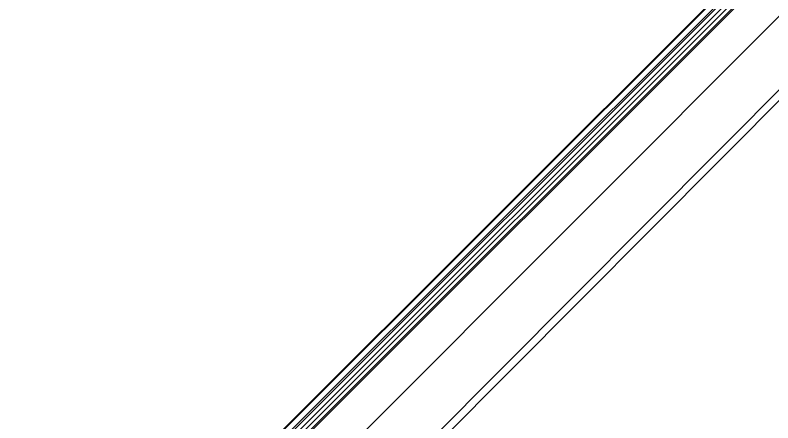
# Model space of a CAD drawing. Header units: inches. Extents: x -5 to 5450, y -4 to 5452.
# Drawn here: x 6.9 to 165.5, y 81.5 to 166.8 of the extents above; entities that cross this region are included whole.
import ezdxf

# ---------------------------------------------------------------- set-up
doc = ezdxf.new("R2010")
doc.units = ezdxf.units.IN
doc.layers.add('Bottom Solder', color=6, linetype='Continuous')
doc.layers.add('Top Solder', color=216, linetype='Continuous')

# ---------------------------------------------------------------- blocks, each defined once
blk = doc.blocks.new('VSON_10_EP_3_3__9')
at = {"layer": 'Top Solder'}
blk.add_line((0.42, 1.75), (5436.38, 5440.36), dxfattribs=at)
blk = doc.blocks.new('WQFN_30_EP_2_5_4_5__B_11')
at = {"layer": 'Bottom Solder'}
for p in [(0.65, 2.47), (0.9, 1.82), (-1.5, -1.68), (-0.95, -2.03), (0.65, -1.95), (0.9, -1.69), (-1.5, 1.92), (-0.94, 2.49)]:
    blk.add_line(p, (-5429.18, 5440.98), dxfattribs=at)
blk = doc.blocks.new('TL3340AF160QG_B_20')
at = {"layer": 'Bottom Solder'}
for p in [(-0.77, 0), (1.53, 0.03)]:
    blk.add_line(p, (5395.38, 5414.55), dxfattribs=at)

msp = doc.modelspace()

# ---------------------------------------------------------------- block references
at = {"rotation": 270}
msp.add_blockref('WQFN_30_EP_2_5_4_5__B_11', (8.9, 23.06), dxfattribs=at)
for name, p in [('VSON_10_EP_3_3__9', (13.5, 11.87)), ('TL3340AF160QG_B_20', (54.49, 37.69))]:
    msp.add_blockref(name, p)

doc.saveas('drawing.dxf')
